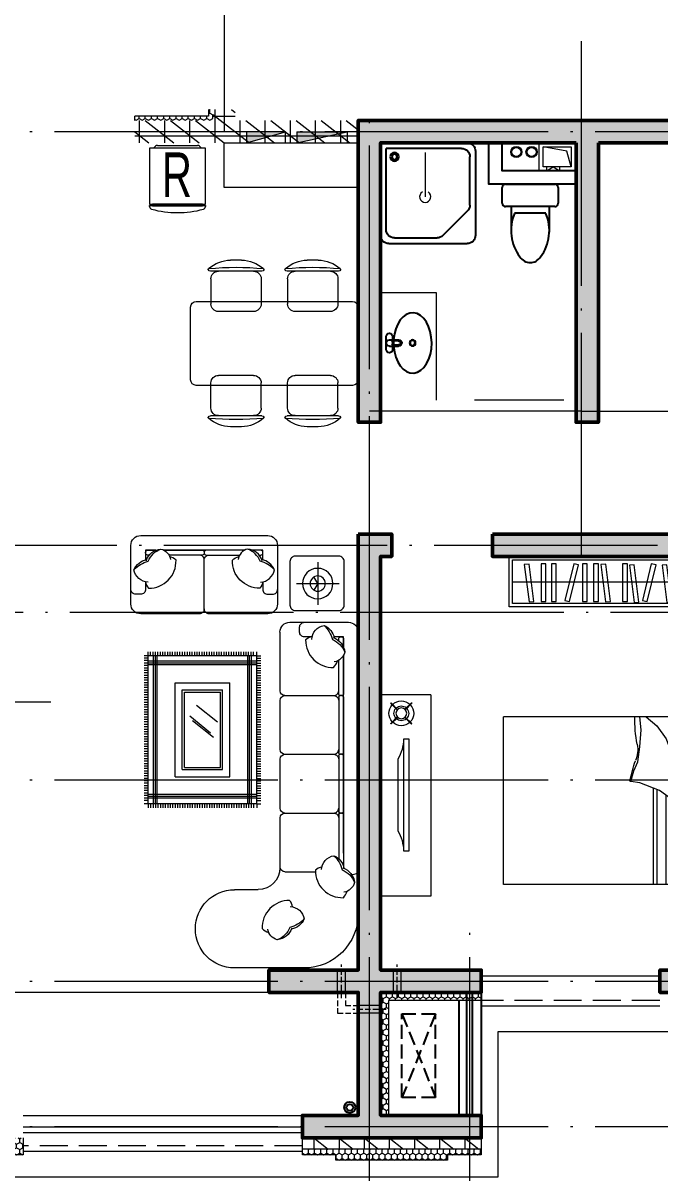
# Model space of a CAD drawing. Extents: x -32901 to 215436, y -92047 to 137701.
# Drawn here: x 187751 to 193451, y -85278 to -74923 of the extents above; entities that cross this region are included whole.
import ezdxf
from ezdxf.enums import TextEntityAlignment as Align

# ---------------------------------------------------------------- set-up
doc = ezdxf.new("R2010")
doc.units = 0
doc.header["$LTSCALE"] = 1000
doc.header["$MEASUREMENT"] = 0
doc.linetypes.add('DASH', pattern=[0.35, 0.25, -0.1])
doc.linetypes.add('DOTE', pattern=[2.42, 2, -0.2, 0.02, -0.2])
doc.layers.get('0').update_dxf_attribs({"linetype": 'CONTINUOUS'})
for name, color, linetype, lineweight in [('AXIS', 3, 'CONTINUOUS', 20), ('DOTE', 1, 'CONTINUOUS', 9), ('LVTRY', 6, 'CONTINUOUS', 20), ('PUB_DIM', 3, 'CONTINUOUS', 20), ('PUB_TEXT', 7, 'CONTINUOUS', 25), ('WINDOW', 4, 'CONTINUOUS', 20), ('保温', 71, 'CONTINUOUS', 15), ('剪力墙', 150, 'CONTINUOUS', 50), ('墙填充', 254, 'CONTINUOUS', 18), ('家具1', 8, 'CONTINUOUS', 15), ('栏杆', 40, 'CONTINUOUS', 18), ('洁具', 6, 'CONTINUOUS', 25), ('洞口层', 20, 'CONTINUOUS', 5), ('看线', 30, 'CONTINUOUS', 25), ('空心砖', 8, 'CONTINUOUS', 15), ('装饰墙', 11, 'CONTINUOUS', 15), ('装饰线', 201, 'CONTINUOUS', 18)]:
    doc.layers.add(name, color=color, linetype=linetype, lineweight=lineweight)
doc.styles.add('dim_font', font='SIMPLEX.shx', dxfattribs={"width": 0.6})
doc.styles.add('N3', font='new-roms.shx', dxfattribs={"width": 0.7, "bigfont": 'hztxt.shx'})
pattern_1 = [(90, (489932.66, -65931.273), (27.4963, 47.625), [31.75, -63.5]), (330, (489932.66, -65931.273), (27.4963099, -47.6249943), [31.75, -63.5]), (30, (489932.66, -65931.273), (54.9926099, 5.7e-06), [-63.5, 31.75])]
pattern_2 = [(90, (422082.054, -83822.007), (27.4963, 47.625), [31.75, -63.5]), (330, (422082.054, -83822.007), (27.49631, -47.6249943), [31.75, -63.5]), (30, (422082.054, -83822.007), (54.99261, 5.7e-06), [-63.5, 31.75])]
pattern_3 = [(45, (8803.1, 34278.047), (-35.355339, 35.355339), []), (50, (8803.1, 34278.05), (143.452037, -12.550427), [15, -165]), (355, (8803.1, 34278.05), (-27.75027, 150.43843), [12, -132]), (100.4514, (8815.05, 34277), (115.701876, 137.88791), [12.74804, -140.22842]), (46.1842, (8803.1, 34318.05), (213.44821, -33.1038), [22.5, -247.5]), (96.6356, (8820.89, 34315.29), (186.93254, 194.82357), [19.12206, -210.3426]), (351.1842, (8803.1, 34318.05), (186.93239, 194.82372), [18, -198]), (21, (8823.1, 34308.05), (119.38141, -80.52378), [15, -165]), (326, (8823.1, 34308.05), (48.66307, 145.03001), [12, -132]), (71.4514, (8833.05, 34301.34), (168.044526, 64.5061), [12.74804, -140.22842]), (37.5, (8803.1, 34278.047), (2.431971, 66.578771), [0, -130.4, 0, -134, 0, -132.5]), (7.5, (8803.1, 34278.05), (52.613907, 78.882342), [0, -76.4, 0, -127.4, 0, -50.5]), (327.5, (8758.5, 34278.047), (106.764487, -4.510974), [0, -50, 0, -156, 0, -207]), (317.5, (8738.5, 34278.05), (116.637234, 20.020996), [0, -65, 0, -103.6, 0, -147])]

# ---------------------------------------------------------------- blocks, each defined once
blk = doc.blocks.new('ktj1')
at = {"layer": '洁具', "linetype": 'DASH', "ltscale": 0.5}
blk.add_lwpolyline([(750, 0), (750, 300), (0, 300), (750, 0), (0, 0), (750, 300), (0, 300), (0, 0)], dxfattribs=at)
blk = doc.blocks.new('j1')
at = {"layer": '洁具'}
for p, q in [((-29, 29), (-111, 29)), ((-29, 29), (-111, 29)), ((-111, 18), (-51, 18)), ((-111, 18), (-51, 18)), ((-58, 58), (-58, 29)), ((-58, 58), (-58, 29)), ((-58, 18), (-58, -18)), ((-58, 18), (-58, -18)), ((0, -58), (0, 58)), ((0, -58), (0, 58)), ((-111, -18), (-51, -18)), ((-111, -18), (-51, -18)), ((-29, -29), (-111, -29)), ((-29, -29), (-111, -29)), ((-58, -29), (-58, -58)), ((-58, -29), (-58, -58))]:
    blk.add_line(p, q, dxfattribs=at)
for radius in [27, 27, 22.5, 22.5]:
    blk.add_circle((-237, 0), radius, dxfattribs=at)
for centre, radius, start, end in [((-111, 0), 28.8, 90, 270), ((-111, 0), 28.8, 90, 270), ((-111, 0), 18, 90, 270), ((-111, 0), 18, 90, 270), ((-29, 58), 28.8, 0, 180), ((-29, 58), 28.8, 0, 180), ((-29, 0), 28.8, 141.3178, 218.6822), ((-29, 0), 28.8, 141.3178, 218.6822), ((-29, 0), 28.8, 270, 90), ((-29, 0), 28.8, 270, 90), ((-29, -58), 28.8, 180, 0), ((-29, -58), 28.8, 180, 0)]:
    blk.add_arc(centre, radius, start, end, dxfattribs=at)
at = {"layer": '洁具', "extrusion": (0, 0, -1)}
for start_param, end_param in [(1.677666, 7.747112), (1.677666, 7.747112), (1.50408, 1.637512), (1.50408, 1.637512)]:
    blk.add_ellipse((-237, 0), major_axis=(0, 270), ratio=0.633333, start_param=start_param, end_param=end_param, dxfattribs=at)
blk = doc.blocks.new('j3')
at = {"layer": '洁具'}
for p, q in [((0, -220), (0, 220)), ((30, 250), (170, 250)), ((200, 220), (200, -220)), ((200, 170), (430, 170)), ((260, 140), (260, -140)), ((200, -170), (430, -170)), ((170, -250), (30, -250))]:
    blk.add_line(p, q, dxfattribs=at)
for centre, radius, start, end in [((30, 220), 30, 90, 180), ((170, 220), 30, 0, 90), ((413, -227), 398, 53.3619, 112.5495), ((590, 0), 110, 303.4509, 56.5491), ((413, 227), 398, 247.4505, 306.6381), ((30, -220), 30, 180, 270), ((170, -220), 30, 270, 0)]:
    blk.add_arc(centre, radius, start, end, dxfattribs=at)
at = {"style": 'dim_font', "width": 0.8, "flags": 9}
for tag in ['YSIZE', 'XSIZE']:
    blk.add_attdef(tag, (0, 0), '', height=0.5, rotation=270, dxfattribs=at)
blk = doc.blocks.new('jjg1')
at = {"layer": 'LVTRY'}
for points in [[(-250, 320), (0, 320), (0, 0), (-250, 0)], [(-215, 285), (-35, 285), (-35, 35), (-215, 35)]]:
    blk.add_lwpolyline(points, close=True, dxfattribs=at)
blk.add_lwpolyline([(-215, 255), (-250, 255), (-215, 195), (-250, 135), (-215, 135)], dxfattribs=at)
at = {"layer": 'PUB_DIM'}
blk.add_lwpolyline([(-215, 35), (-75, 73), (-35, 285)], dxfattribs=at)
blk = doc.blocks.new('_LV10')
blk.add_line((0, -37), (0, -432))
blk.add_arc((0, -432), 50, 121.0332, 58.9668)
blk = doc.blocks.new('yg4')
at = {"layer": '洁具'}
for p, q in [((-775, 0), (0, 0)), ((0, 0), (0, -825)), ((-850, -75), (-850, -825)), ((-725, -50), (-50, -50)), ((-50, -775), (-50, -50)), ((-800, -556), (-800, -125)), ((-778, -609), (-559, -828)), ((-75, -900), (-775, -900)), ((-125, -850), (-506, -850))]:
    blk.add_line(p, q, dxfattribs=at)
for radius in [38.8, 23.8]:
    blk.add_circle((-125, -125), radius, dxfattribs=at)
for centre, start, end in [((-775, -75), 90, 180), ((-725, -125), 90, 180), ((-725, -556), 180, 225), ((-775, -825), 180, 270), ((-506, -775), 225, 270), ((-125, -775), 270, 0), ((-75, -825), 270, 0)]:
    blk.add_arc(centre, 75, start, end, dxfattribs=at)
at = {"layer": 'LVTRY', "xscale": -1}
blk.add_blockref('_LV10', (-400, -50), dxfattribs=at)
blk = doc.blocks.new('czh3')
at = {"layer": '家具1'}
for p, q in [((357, 746), (456, 746)), ((1044, 746), (1143, 746)), ((177, 646), (637, 646)), ((863, 646), (1323, 646)), ((182, 578), (182, 353)), ((632, 578), (632, 353)), ((868, 578), (868, 353)), ((1318, 578), (1318, 353)), ((0, 325), (0, -325)), ((1450, 375), (50, 375)), ((1500, -325), (1500, 325)), ((249, 286), (564, 286)), ((936, 286), (1251, 286)), ((249, -286), (564, -286)), ((936, -286), (1251, -286)), ((50, -375), (1450, -375)), ((182, -578), (182, -353)), ((632, -578), (632, -353)), ((868, -578), (868, -353)), ((1318, -578), (1318, -353)), ((177, -646), (637, -646)), ((863, -646), (1323, -646)), ((357, -746), (456, -746)), ((1044, -746), (1143, -746))]:
    blk.add_line(p, q, dxfattribs=at)
for centre, radius, start, end in [((367, 430), 316, 91.7651, 130.7265), ((446, 430), 316, 49.2735, 88.2349), ((1054, 430), 316, 91.7651, 130.7265), ((1133, 430), 316, 49.2735, 88.2349), ((167, 662), 10, 130.7265, 202.67), ((177, 666), 20, 202.67, 270), ((407, -2032), 2713, 84.8023, 95.1977), ((249, 578), 67.5, 90, 180), ((564, 578), 67.5, 0, 90), ((637, 666), 20, 270, 337.33), ((646, 662), 10, 337.33, 49.2735), ((854, 662), 10, 130.7265, 202.67), ((863, 666), 20, 202.67, 270), ((1093, -2032), 2713, 84.8023, 95.1977), ((936, 578), 67.5, 90, 180), ((1251, 578), 67.5, 0, 90), ((1323, 666), 20, 270, 337.33), ((1333, 662), 10, 337.33, 49.2735), ((50, 325), 50, 90, 180), ((249, 353), 67.5, 180, 270), ((564, 353), 67.5, 270, 0), ((936, 353), 67.5, 180, 270), ((1251, 353), 67.5, 270, 0), ((1450, 325), 50, 0, 90), ((249, -353), 67.5, 90, 180), ((564, -353), 67.5, 0, 90), ((936, -353), 67.5, 90, 180), ((1251, -353), 67.5, 0, 90), ((50, -325), 50, 180, 270), ((1450, -325), 50, 270, 0), ((249, -578), 67.5, 180, 270), ((564, -578), 67.5, 270, 0), ((936, -578), 67.5, 180, 270), ((1251, -578), 67.5, 270, 0), ((167, -662), 10, 157.33, 229.2735), ((177, -666), 20, 90, 157.33), ((407, 2032), 2713, 264.8023, 275.1977), ((367, -430), 316, 229.2735, 268.2349), ((446, -430), 316, 271.7651, 310.7265), ((637, -666), 20, 22.67, 90), ((646, -662), 10, 310.7265, 22.67), ((854, -662), 10, 157.33, 229.2735), ((863, -666), 20, 90, 157.33), ((1093, 2032), 2713, 264.8023, 275.1977), ((1054, -430), 316, 229.2735, 268.2349), ((1133, -430), 316, 271.7651, 310.7265), ((1323, -666), 20, 22.67, 90), ((1333, -662), 10, 310.7265, 22.67)]:
    blk.add_arc(centre, radius, start, end, dxfattribs=at)
blk = doc.blocks.new('chuang1')
at = {"layer": '家具1'}
for p, q in [((-1500, 0), (0, 0)), ((-1500, -474), (-1500, 0)), ((-1500, 0), (-1500, -2100)), ((0, 0), (0, -823)), ((0, 0), (0, -2100)), ((-1730, -456), (-1730, -64)), ((-1500, -35), (0, -35)), ((230, -456), (230, -64)), ((-1534, -260), (-1926, -260)), ((34, -260), (426, -260)), ((-1500, -500), (0, -500)), ((-806, -500, -270), (-660, -703, -270)), ((-417, -563, -270), (-649, -500, -270)), ((-724, -614, -270), (-1500, -614, -270)), ((-198, -642, -270), (-417, -563, -270)), ((-701, -645, -270), (-1500, -645, -270)), ((-660, -703, -270), (-593, -879, -270)), ((-83, -727, -270), (-198, -642, -270)), ((-650, -728, -270), (-1500, -728, -270)), ((-638, -759, -270), (-1500, -759, -270)), ((0, -823, -270), (-83, -727, -270)), ((-593, -879, -270), (-581, -958, -270)), ((-484, -934, -270), (-405, -897, -270)), ((-405, -897, -270), (-271, -879, -270)), ((-271, -879, -270), (-119, -867, -270)), ((-119, -867, -270), (0, -879, -270)), ((-581, -958, -270), (-484, -934, -270)), ((-1500, -2100), (0, -2100))]:
    blk.add_line(p, q, dxfattribs=at)
for points in [[(-1500, -35), (-1500, -485), (-1950, -485), (-1950, -35)], [(0, -35), (0, -485), (450, -485), (450, -35)]]:
    blk.add_lwpolyline(points, close=True, dxfattribs=at)
at = {"layer": '家具1', "elevation": -270}
for points in [[(-1434, -71, 0.177), (-1429, -259, -0.516596)], [(-800, -261, 0.14099), (-794, -61, 0.235245)], [(-701, -261, -0.14099), (-707, -61, -0.235245)], [(-87, -54, -0.074897), (-91, -250, 0.472817)], [(-800, -261, -0.104503), (-788, -387, -0.141432), (-1431, -395, -0.168206), (-1417, -225, 4.425392)]]:
    blk.add_lwpolyline(points, format="xyb", dxfattribs=at)
at = {"layer": '家具1'}
for points in [[(-1730, -260), (-1695, -199)], [(230, -260), (195, -199)], [(-1730, -260), (-1695, -321)], [(230, -260), (195, -321)]]:
    blk.add_lwpolyline(points, dxfattribs=at)
for centre, radius in [((-1730, -260), 140), ((-1730, -260), 70), ((230, -260), 140), ((230, -260), 70)]:
    blk.add_circle(centre, radius, dxfattribs=at)
for centre, radius, start, end in [((-1300, -930, -270), 869, 83.569, 98.88), ((-1068, -673, -270), 621, 78.4063, 102.5791), ((-862, -367, -270), 314, 77.5554, 116.5378), ((-628, -590, -270), 535, 76.04, 98.4751), ((-443, -579, -270), 527, 76.3427, 101.1841), ((-1741, 28496, -270), 28598, 272.8502, 273.3148), ((-469, -328, -270), 387, 348.2417, 24.8684), ((-347, -361, -270), 368, 164.1707, 185.9871), ((-588, 115, -270), 529, 256.3762, 280.1383), ((-367, -48, -270), 382, 243.8761, 286.1746), ((-194, -19, -270), 402, 258.9631, 284.8961), ((-789, 176, -270), 1163, 280.6617, 289.8806), ((-295, -1142, -270), 244, 78.6608, 113.7384), ((-24, 208, -270), 1132, 258.6608, 271.239), ((-574, -960, -270), 7.24, 160.2464, 271.1377)]:
    blk.add_arc(centre, radius, start, end, dxfattribs=at)
blk = doc.blocks.new('tv2')
at = {"layer": '家具1'}
for p, q in [((-450, 0), (0, 0)), ((-450, 0), (-450, -1800)), ((0, 0), (0, -1800)), ((-222, -134), (-281, -75)), ((-218, -130), (-277, -71)), ((-95, -72), (-153, -131)), ((-90, -76), (-149, -135)), ((-221, -199), (-280, -257)), ((-217, -203), (-276, -262)), ((-96, -261), (-154, -202)), ((-91, -256), (-150, -198)), ((-450, -1800), (0, -1800))]:
    blk.add_line(p, q, dxfattribs=at)
blk.add_lwpolyline([(-205, -397), (-205, -1397), (-255, -1397), (-255, -397)], close=True, dxfattribs=at)
blk.add_lwpolyline([(-155, -576), (-155, -1217)], dxfattribs=at)
blk.add_circle((-186, -166), 48.2, dxfattribs=at)
for centre, radius, start, end in [((-186, -166), 111, 136.5508, 224.1481), ((-186, -166), 131, 133.6913, 136.3087), ((-186, -166), 111, 45.8519, 133.4492), ((-186, -166), 66.4, 46.4188, 132.4168), ((-186, -166), 111, 316.5508, 42.75), ((-186, -166), 131, 43.1013, 45.7189), ((-186, -166), 66.4, 137.5832, 223.5812), ((-186, -166), 66.4, 317.5832, 41.2512), ((-186, -166), 131, 224.2811, 226.8987), ((-186, -166), 111, 227.25, 313.4492), ((-186, -166), 66.4, 228.7488, 312.4168), ((-186, -166), 131, 313.6913, 316.3087), ((139, -397), 344, 179.8716, 211.2929), ((139, -1396), 344, 148.7071, 180.1284)]:
    blk.add_arc(centre, radius, start, end, dxfattribs=at)
blk = doc.blocks.new('yg2')
at = {"layer": '家具1'}
for p, q in [((-1989, -402), (-1989, -66)), ((-1989, -66), (-1946, -66)), ((-1946, -66), (-1946, -402)), ((-1911, -75), (-1869, -66)), ((-1830, -402), (-1911, -75)), ((-1869, -66), (-1789, -393)), ((-1551, -402), (-1551, -66)), ((-1551, -66), (-1508, -66)), ((-1508, -66), (-1508, -402)), ((-1455, -407), (-1413, -73)), ((-1413, -73), (-1370, -78)), ((-1370, -78), (-1413, -412)), ((-1316, -75), (-1274, -66)), ((-1236, -402), (-1316, -75)), ((-1274, -66), (-1194, -393)), ((-1163, -407), (-1121, -73)), ((-1121, -73), (-1078, -78)), ((-1078, -78), (-1121, -412)), ((-1060, -402), (-1060, -66)), ((-1060, -66), (-1017, -66)), ((-1017, -66), (-1017, -402)), ((-800, -402), (-800, -66)), ((-800, -66), (-757, -66)), ((-757, -66), (-757, -402)), ((-700, -402), (-700, -66)), ((-700, -66), (-657, -66)), ((-657, -66), (-657, -402)), ((-622, -75), (-580, -66)), ((-541, -402), (-622, -75)), ((-580, -66), (-500, -393)), ((-422, -402), (-422, -66)), ((-422, -66), (-380, -66)), ((-380, -66), (-380, -402)), ((-330, -402), (-330, -66)), ((-330, -66), (-287, -66)), ((-287, -66), (-287, -402)), ((-30, -225), (-2020, -225)), ((-1946, -402), (-1989, -402)), ((-1789, -393), (-1830, -402)), ((-1508, -402), (-1551, -402)), ((-1413, -412), (-1455, -407)), ((-1194, -393), (-1236, -402)), ((-1121, -412), (-1163, -407)), ((-1017, -402), (-1060, -402)), ((-757, -402), (-800, -402)), ((-657, -402), (-700, -402)), ((-500, -393), (-541, -402)), ((-380, -402), (-422, -402)), ((-287, -402), (-330, -402))]:
    blk.add_line(p, q, dxfattribs=at)
for points in [[(-2050, 0), (-2050, -450), (0, -450), (0, 0)], [(-2020, -30), (-2020, -420), (-30, -420), (-30, -30)], [(-1678, -401), (-1636, -67), (-1593, -72), (-1636, -406)], [(-908, -401), (-866, -67), (-823, -72), (-865, -406)], [(-221, -401), (-179, -67), (-137, -72), (-179, -406)]]:
    blk.add_lwpolyline(points, close=True, dxfattribs=at)
blk = doc.blocks.new('sf1')
at = {"layer": '家具1'}
for p, q in [((-165, 5157), (-1036, 5157)), ((516, 951), (516, 4476)), ((-737, 4177), (-1036, 4177)), ((-464, 3904), (-464, 3278)), ((271, 2506), (271, 3790)), ((332, 1771), (332, 3889)), ((332, 3721), (332, 1243)), ((307, 3217), (295, 3217)), ((307, 3217), (295, 3217)), ((-2117, 3100), (-2167, 3100)), ((-2117, 3059), (-2167, 3059)), ((-2117, 3100), (-2117, 3150)), ((-2117, 3100), (-2117, 1249)), ((-757, 3100), (-2117, 3100)), ((-2087, 3100), (-2087, 3150)), ((-2056, 3100), (-2056, 3150)), ((-2049, 3100), (-2049, 1249)), ((-2027, 3100), (-2027, 1249)), ((-2026, 3100), (-2026, 3150)), ((-2004, 3100), (-2004, 1249)), ((-1995, 3100), (-1995, 3150)), ((-1964, 3100), (-1964, 3150)), ((-1933, 3100), (-1933, 3150)), ((-1903, 3100), (-1903, 3150)), ((-1872, 3100), (-1872, 3150)), ((-1841, 3100), (-1841, 3150)), ((-1811, 3100), (-1811, 3150)), ((-1780, 3100), (-1780, 3150)), ((-1749, 3100), (-1749, 3150)), ((-1719, 3100), (-1719, 3150)), ((-1688, 3100), (-1688, 3150)), ((-1657, 3100), (-1657, 3150)), ((-1626, 3100), (-1626, 3150)), ((-1596, 3100), (-1596, 3150)), ((-1565, 3100), (-1565, 3150)), ((-1534, 3100), (-1534, 3150)), ((-1504, 3100), (-1504, 3150)), ((-1473, 3100), (-1473, 3150)), ((-1442, 3100), (-1442, 3150)), ((-1412, 3100), (-1412, 3150)), ((-1381, 3100), (-1381, 3150)), ((-1350, 3100), (-1350, 3150)), ((-1319, 3100), (-1319, 3150)), ((-1289, 3100), (-1289, 3150)), ((-1258, 3100), (-1258, 3150)), ((-1227, 3100), (-1227, 3150)), ((-1227, 3100), (-1227, 3150)), ((-1197, 3100), (-1197, 3150)), ((-1166, 3100), (-1166, 3150)), ((-1135, 3100), (-1135, 3150)), ((-1105, 3100), (-1105, 3150)), ((-1074, 3100), (-1074, 3150)), ((-1043, 3100), (-1043, 3150)), ((-1012, 3100), (-1012, 3150)), ((-982, 3100), (-982, 3150)), ((-951, 3100), (-951, 3150)), ((-920, 3100), (-920, 3150)), ((-890, 3100), (-890, 3150)), ((-869, 3100), (-869, 1249)), ((-859, 3100), (-859, 3150)), ((-847, 3100), (-847, 1249)), ((-828, 3100), (-828, 3150)), ((-824, 3100), (-824, 1249)), ((-798, 3100), (-798, 3150)), ((-757, 3100), (-757, 3150)), ((-757, 3100), (-707, 3100)), ((-757, 3100), (-757, 1249)), ((-757, 3059), (-707, 3059)), ((-464, 3156), (-464, 2543)), ((-2117, 3029), (-2167, 3029)), ((-2117, 2998), (-2167, 2998)), ((-2117, 2967), (-2167, 2967)), ((-2117, 2936), (-2167, 2936)), ((-2117, 2906), (-2167, 2906)), ((-757, 3032), (-2117, 3032)), ((-757, 3010), (-2117, 3010)), ((-757, 2987), (-2117, 2987)), ((-757, 3029), (-707, 3029)), ((-757, 2998), (-707, 2998)), ((-757, 2967), (-707, 2967)), ((-757, 2936), (-707, 2936)), ((-757, 2906), (-707, 2906)), ((-2117, 2875), (-2167, 2875)), ((-2117, 2844), (-2167, 2844)), ((-2117, 2814), (-2167, 2814)), ((-2117, 2783), (-2167, 2783)), ((-1779, 2762), (-1779, 1586)), ((-1779, 2762), (-1094, 2762)), ((-1094, 2762), (-1094, 1586)), ((-757, 2875), (-707, 2875)), ((-757, 2844), (-707, 2844)), ((-757, 2814), (-707, 2814)), ((-757, 2783), (-707, 2783)), ((-2117, 2752), (-2167, 2752)), ((-2117, 2722), (-2167, 2722)), ((-2117, 2691), (-2167, 2691)), ((-2117, 2660), (-2167, 2660)), ((-2117, 2629), (-2167, 2629)), ((-1689, 2672), (-1689, 1676)), ((-1689, 2672), (-1184, 2672)), ((-1662, 2645), (-1662, 1703)), ((-1662, 2645), (-1211, 2645)), ((-1211, 2645), (-1211, 1703)), ((-1184, 2672), (-1184, 1676)), ((-757, 2752), (-707, 2752)), ((-757, 2722), (-707, 2722)), ((-757, 2691), (-707, 2691)), ((-757, 2660), (-707, 2660)), ((-757, 2629), (-707, 2629)), ((-2117, 2599), (-2167, 2599)), ((-2117, 2568), (-2167, 2568)), ((-2117, 2537), (-2167, 2537)), ((-2117, 2507), (-2167, 2507)), ((-2117, 2476), (-2167, 2476)), ((-757, 2599), (-707, 2599)), ((-757, 2568), (-707, 2568)), ((-757, 2537), (-707, 2537)), ((-757, 2507), (-707, 2507)), ((-757, 2476), (-707, 2476)), ((307, 2482), (295, 2482)), ((307, 2482), (295, 2482)), ((-2117, 2445), (-2167, 2445)), ((-2117, 2415), (-2167, 2415)), ((-2117, 2384), (-2167, 2384)), ((-2117, 2353), (-2167, 2353)), ((-2117, 2322), (-2167, 2322)), ((-757, 2445), (-707, 2445)), ((-757, 2415), (-707, 2415)), ((-757, 2384), (-707, 2384)), ((-757, 2353), (-707, 2353)), ((-757, 2322), (-707, 2322)), ((-464, 2421), (-464, 1808)), ((271, 1771), (271, 2457)), ((-2117, 2292), (-2167, 2292)), ((-2117, 2261), (-2167, 2261)), ((-2117, 2230), (-2167, 2230)), ((-2117, 2200), (-2167, 2200)), ((-1662, 2268), (-1663, 2268)), ((-1662, 2189), (-1663, 2189)), ((-1334, 2216), (-1597, 2005)), ((-1298, 2273), (-1562, 2062)), ((-757, 2292), (-707, 2292)), ((-757, 2261), (-707, 2261)), ((-757, 2230), (-707, 2230)), ((-757, 2200), (-707, 2200)), ((-2117, 2169), (-2167, 2169)), ((-2117, 2138), (-2167, 2138)), ((-2117, 2108), (-2167, 2108)), ((-2117, 2077), (-2167, 2077)), ((-2117, 2046), (-2167, 2046)), ((-1662, 2109), (-1663, 2109)), ((-1662, 2030), (-1663, 2030)), ((-1248, 2080), (-1512, 1869)), ((-757, 2169), (-707, 2169)), ((-757, 2138), (-707, 2138)), ((-757, 2108), (-707, 2108)), ((-757, 2077), (-707, 2077)), ((-757, 2046), (-707, 2046)), ((-2117, 2015), (-2167, 2015)), ((-2117, 1985), (-2167, 1985)), ((-2117, 1954), (-2167, 1954)), ((-2117, 1923), (-2167, 1923)), ((-2117, 1893), (-2167, 1893)), ((-1662, 1950), (-1663, 1950)), ((-757, 2015), (-707, 2015)), ((-757, 1985), (-707, 1985)), ((-757, 1954), (-707, 1954)), ((-757, 1923), (-707, 1923)), ((-757, 1893), (-707, 1893)), ((-2117, 1862), (-2167, 1862)), ((-2117, 1831), (-2167, 1831)), ((-2117, 1801), (-2167, 1801)), ((-2117, 1770), (-2167, 1770)), ((-1662, 1870), (-1663, 1870)), ((-1662, 1791), (-1663, 1791)), ((-757, 1862), (-707, 1862)), ((-757, 1831), (-707, 1831)), ((-757, 1801), (-707, 1801)), ((-757, 1770), (-707, 1770)), ((307, 1747), (295, 1747)), ((307, 1747), (295, 1747)), ((-2117, 1739), (-2167, 1739)), ((-2117, 1708), (-2167, 1708)), ((-2117, 1678), (-2167, 1678)), ((-2117, 1647), (-2167, 1647)), ((-2117, 1616), (-2167, 1616)), ((-1689, 1676), (-1184, 1676)), ((-1662, 1703), (-1211, 1703)), ((-757, 1739), (-707, 1739)), ((-757, 1708), (-707, 1708)), ((-757, 1678), (-707, 1678)), ((-757, 1647), (-707, 1647)), ((-757, 1616), (-707, 1616)), ((-464, 1686), (-464, 951)), ((271, 1722), (271, 1304)), ((332, 1243), (332, 1722)), ((-2117, 1586), (-2167, 1586)), ((-2117, 1555), (-2167, 1555)), ((-2117, 1524), (-2167, 1524)), ((-2117, 1494), (-2167, 1494)), ((-2117, 1463), (-2167, 1463)), ((-1779, 1586), (-1094, 1586)), ((-757, 1586), (-707, 1586)), ((-757, 1555), (-707, 1555)), ((-757, 1524), (-707, 1524)), ((-757, 1494), (-707, 1494)), ((-757, 1463), (-707, 1463)), ((-2117, 1432), (-2167, 1432)), ((-2117, 1401), (-2167, 1401)), ((-2117, 1371), (-2167, 1371)), ((-2117, 1340), (-2167, 1340)), ((-2117, 1309), (-2167, 1309)), ((-757, 1361), (-2117, 1361)), ((-757, 1339), (-2117, 1339)), ((-757, 1316), (-2117, 1316)), ((-757, 1432), (-707, 1432)), ((-757, 1401), (-707, 1401)), ((-757, 1371), (-707, 1371)), ((-757, 1340), (-707, 1340)), ((-757, 1309), (-707, 1309)), ((-2117, 1279), (-2167, 1279)), ((-2117, 1249), (-2167, 1249)), ((-2117, 1249), (-2117, 1199)), ((-757, 1249), (-2117, 1249)), ((-2087, 1249), (-2087, 1199)), ((-2056, 1249), (-2056, 1199)), ((-2026, 1249), (-2026, 1199)), ((-1995, 1249), (-1995, 1199)), ((-1964, 1249), (-1964, 1199)), ((-1933, 1249), (-1933, 1199)), ((-1903, 1249), (-1903, 1199)), ((-1872, 1249), (-1872, 1199)), ((-1841, 1249), (-1841, 1199)), ((-1811, 1249), (-1811, 1199)), ((-1780, 1249), (-1780, 1199)), ((-1749, 1249), (-1749, 1199)), ((-1719, 1249), (-1719, 1199)), ((-1688, 1249), (-1688, 1199)), ((-1657, 1249), (-1657, 1199)), ((-1626, 1249), (-1626, 1199)), ((-1596, 1249), (-1596, 1199)), ((-1565, 1249), (-1565, 1199)), ((-1534, 1249), (-1534, 1199)), ((-1504, 1249), (-1504, 1199)), ((-1473, 1249), (-1473, 1199)), ((-1442, 1249), (-1442, 1199)), ((-1412, 1249), (-1412, 1199)), ((-1381, 1249), (-1381, 1199)), ((-1350, 1249), (-1350, 1199)), ((-1319, 1249), (-1319, 1199)), ((-1289, 1249), (-1289, 1199)), ((-1258, 1249), (-1258, 1199)), ((-1227, 1249), (-1227, 1199)), ((-1227, 1249), (-1227, 1199)), ((-1197, 1249), (-1197, 1199)), ((-1166, 1249), (-1166, 1199)), ((-1135, 1249), (-1135, 1199)), ((-1105, 1249), (-1105, 1199)), ((-1074, 1249), (-1074, 1199)), ((-1043, 1249), (-1043, 1199)), ((-1012, 1249), (-1012, 1199)), ((-982, 1249), (-982, 1199)), ((-951, 1249), (-951, 1199)), ((-920, 1249), (-920, 1199)), ((-890, 1249), (-890, 1199)), ((-859, 1249), (-859, 1199)), ((-828, 1249), (-828, 1199)), ((-798, 1249), (-798, 1199)), ((-757, 1279), (-707, 1279)), ((-757, 1249), (-757, 1199)), ((-757, 1249), (-707, 1249)), ((-342, 828), (393, 828)), ((8, 77), (8, 611)), ((-259, 344), (275, 344))]:
    blk.add_line(p, q, dxfattribs=at)
for points in [[(-317, 4657, 0.306663), (-499, 4803, 0.30633), (-619, 4670, -0.872847)], [(-162, 4543, 0.14773), (-341, 4649, 0.213343), (-499, 4803, 0.178662)], [(-307, 4393, -0.165541), (-345, 4312, -0.425989), (-689, 4663, -0.121523), (-607, 4711, 7.115464)], [(-338, 4389, 0.356772), (-162, 4543, 0.249542), (-321, 4670, -9.61688)], [(59, 3895, -0.165541), (-22, 3933, -0.425989), (329, 4277, -0.121523), (377, 4196, 7.115464)], [(323, 3905, 0.306663), (469, 4088, 0.30633), (336, 4207, -0.872847)], [(210, 3751, 0.14773), (315, 3930, 0.213343), (469, 4088, 0.178662)], [(55, 3926, 0.356772), (210, 3751, 0.249542), (337, 3910, -9.61688)], [(209, 3217, 0.414214), (271, 3278)], [(209, 3217, -0.414214), (271, 3156)], [(209, 2482, 0.414214), (271, 2543)], [(209, 2482, -0.414214), (271, 2421)], [(209, 1747, 0.414214), (271, 1808)], [(209, 1747, -0.414214), (271, 1686)], [(-63, 1012, -0.165541), (-144, 1050, -0.425989), (207, 1394, -0.121523), (255, 1312, 7.115464)], [(201, 1021, 0.306663), (347, 1204, 0.30633), (214, 1323, -0.872847)], [(87, 867, 0.14773), (193, 1046, 0.213343), (347, 1204, 0.178662)], [(-67, 1043, 0.356772), (87, 867, 0.249542), (215, 1026, -9.61688)], [(332, 1141), (332, 1012), (211, 1012, 0.414214)], [(271, 1059), (271, 1036, 0.414214), (295, 1012), (307, 1012, 0.414214), (332, 1036)], [(332, 1036), (332, 1141, 0.414214)], [(-63, 1012), (-158, 1012, 0.414214), (-219, 951), (-219, 889, 0.414214), (-158, 828)], [(-2150, 321), (-2150, 416, 0.414214), (-2211, 477), (-2272, 477, 0.414214), (-2334, 416)], [(-680, 321), (-680, 416, -0.414214), (-619, 477), (-557, 477, -0.414214), (-496, 416)], [(-2119, 325, 0.356772), (-2295, 170, 0.249542), (-2136, 43, -9.61688)], [(-2150, 321, -0.165541), (-2112, 402, -0.425989), (-1768, 51, -0.121523), (-1850, 3, 7.115464)], [(-680, 321, 0.165541), (-718, 402, 0.425989), (-1062, 51, 0.121523), (-980, 3, -7.115464)], [(-711, 325, -0.356772), (-535, 170, -0.249542), (-694, 43, 9.61688)], [(-2295, 170, 0.14773), (-2116, 65, 0.213343), (-1958, -89, 0.178662)], [(-535, 170, -0.14773), (-714, 65, -0.213343), (-872, -89, -0.178662)], [(-2021, -74), (-2150, -74), (-2150, 46, 0.414214)], [(-2140, 57, 0.306663), (-1958, -89, 0.30633), (-1838, 44, -0.872847)], [(-1415, 48, -0.414214), (-1476, -13)], [(-1415, 48, 0.414214), (-1354, -13)], [(-689, 57, -0.306663), (-872, -89, -0.30633), (-991, 44, 0.872847)], [(-2103, -13), (-2125, -13, 0.414214), (-2150, -37), (-2150, -50, 0.414214), (-2125, -74)], [(-2125, -74), (-2021, -74, 0.414214)], [(-1919, -74), (-1439, -74, 0.414214), (-1415, -50), (-1415, -37, 0.414214), (-1439, -13), (-1857, -13, 0.414214)], [(-911, -74), (-1390, -74, -0.414214), (-1415, -50), (-1415, -37, -0.414214), (-1390, -13), (-972, -13, -0.414214)], [(-704, -74), (-809, -74, -0.414214)], [(-727, -13), (-704, -13, -0.414214), (-680, -37), (-680, -50, -0.414214), (-704, -74)]]:
    blk.add_lwpolyline(points, format="xyb", dxfattribs=at)
for points in [[(-403, 3952), (-22, 3952)], [(-403, 3217), (209, 3217)], [(-403, 2482), (209, 2482)], [(-403, 1747), (209, 1747)], [(-1415, 661), (-1415, 48)], [(8, 344), (-39, 426)], [(8, 344), (-39, 261)], [(-680, 46), (-680, -74), (-809, -74)], [(-911, -74), (-1919, -74)]]:
    blk.add_lwpolyline(points, dxfattribs=at)
for points in [[(-496, 600, 0.414214), (-619, 722), (-1354, 722, 0.414214), (-1415, 661, 0.414214), (-1476, 722), (-2211, 722, 0.414214), (-2334, 600), (-2334, -135, 0.414214), (-2211, -258), (-619, -258, 0.414214), (-496, -135)], [(272, 0), (-272, 0, -0.414214), (-340, 68), (-340, 613, -0.414214), (-272, 681), (272, 681, -0.414214), (340, 613), (340, 68, -0.414214)]]:
    blk.add_lwpolyline(points, format="xyb", close=True, dxfattribs=at)
for radius in [191, 95.3]:
    blk.add_circle((8, 344), radius, dxfattribs=at)
for centre, radius, start, end in [((-1036, 4667), 490, 90, 270), ((-165, 4476), 681, 0, 90), ((-737, 3904), 272, 0, 90), ((-403, 3891), 61.3, 90, 180), ((-403, 3278), 61.3, 180, 270), ((-403, 3156), 61.3, 90, 180), ((295, 3242), 24.5, 180, 270), ((295, 3193), 24.5, 90, 180), ((307, 3242), 24.5, 270, 0), ((307, 3193), 24.5, 0, 90), ((-403, 2543), 61.3, 180, 270), ((-403, 2421), 61.3, 90, 180), ((295, 2506), 24.5, 180, 270), ((295, 2457), 24.5, 90, 180), ((307, 2506), 24.5, 270, 0), ((307, 2457), 24.5, 0, 90), ((-403, 1808), 61.3, 180, 270), ((-403, 1686), 61.3, 90, 180), ((295, 1771), 24.5, 180, 270), ((295, 1722), 24.5, 90, 180), ((307, 1771), 24.5, 270, 0), ((307, 1722), 24.5, 0, 90), ((-342, 951), 123, 180, 270), ((393, 951), 123, 270, 0)]:
    blk.add_arc(centre, radius, start, end, dxfattribs=at)
at = {"layer": '家具1', "extrusion": (0, 0, -1)}
blk.add_ellipse((424, 3952), major_axis=(91.9, 0), ratio=0.365725, start_param=-1.47226, end_param=0, dxfattribs=at)
blk = doc.blocks.new('bx1')
at = {"layer": '家具1', "color": 2}
for p, q in [((-1085, -2), (-1067, -2)), ((-1067, -2), (-1067, -1001))]:
    blk.add_line(p, q, dxfattribs=at)
at = {"layer": '家具1', "color": 8}
for p, q in [((-39, -71), (-2, -108)), ((12, -141), (12, -859)), ((-1067, -1001), (-1085, -1001)), ((-39, -929), (-2, -892))]:
    blk.add_line(p, q, dxfattribs=at)
at = {"layer": '家具1', "color": 2}
blk.add_lwpolyline([(-39, -1000), (-39, 0), (-1038, 0), (-1038, -1000)], close=True, dxfattribs=at)
at = {"layer": '家具1', "color": 8}
blk.add_lwpolyline([(-1072, -950), (-1038, -950), (-1038, -54), (-1072, -54)], close=True, dxfattribs=at)
at = {"layer": '家具1', "color": 2}
for centre, radius, start, end in [((583, -501), 1775, 164.8257, 195.1743), ((-1085, -49), 47.4, 90, 164.8257), ((-1085, -954), 47.4, 195.1743, 270)]:
    blk.add_arc(centre, radius, start, end, dxfattribs=at)
at = {"layer": '家具1', "color": 8}
for centre, start, end in [((-36, -141), 0, 45), ((-36, -859), 315, 0)]:
    blk.add_arc(centre, 47.4, start, end, dxfattribs=at)
blk = doc.blocks.new('1')
at = {"layer": '洞口层', "linetype": 'DASH', "ltscale": 0.2}
blk.add_line((380920, -27067), (381220, -27067), dxfattribs=at)
at = {"layer": '洞口层'}
for p, q in [((380970, -27032), (381170, -27032)), ((380970, -27032), (380970, -27102)), ((380970, -27102), (381170, -27102)), ((381170, -27032), (381170, -27102))]:
    blk.add_line(p, q, dxfattribs=at)
blk = doc.blocks.new('剪力墙1')
at = {"layer": '墙填充'}
h = blk.add_hatch(dxfattribs=at)
h.set_pattern_fill('钢筋混凝土', color=256, scale=20, style=0)
h.set_pattern_definition([(45, (-188159.54, 103053.335), (-35.355339, 35.355339), []), (50, (-188159.54, 103053.33), (143.452037, -12.550427), [15, -165]), (355, (-188159.54, 103053.33), (-27.750267, 150.438427), [12, -132]), (100.4514, (-188147.59, 103052.29), (115.701876, 137.88791), [12.74804, -140.228422]), (46.1842, (-188159.54, 103093.33), (213.44821, -33.1038), [22.5, -247.5]), (96.6356, (-188141.75, 103090.58), (186.93254, 194.82357), [19.12206, -210.3426]), (351.1842, (-188159.54, 103093.33), (186.93239, 194.82372), [18, -198]), (21, (-188139.54, 103083.33), (119.38141, -80.523778), [15, -165]), (326, (-188139.54, 103083.33), (48.663066, 145.03001), [12, -132]), (71.4514, (-188129.59, 103076.62), (168.044526, 64.5061), [12.74804, -140.228422]), (37.5, (-188159.54, 103053.335), (2.431971, 66.578771), [0, -130.4, 0, -134, 0, -132.5]), (7.5, (-188159.54, 103053.335), (52.613907, 78.882342), [0, -76.4, 0, -127.4, 0, -50.5]), (327.5, (-188204.14, 103053.335), (106.764487, -4.5109743), [0, -50, 0, -156, 0, -207]), (317.5, (-188224.14, 103053.33), (116.637234, 20.020996), [0, -65, 0, -103.6, 0, -147])])
h.paths.add_polyline_path([(294181, 65238), (293381, 65238), (293381, 65038), (294181, 65038), (294181, 63838), (293381, 63838), (293381, 63538), (294381, 63538), (294381, 65038), (294481, 65038), (294481, 65238), (294381, 65238), (294381, 69338), (297031, 69338), (297031, 66838), (297231, 66838), (297231, 69338), (298981, 69338), (298981, 67038), (298981, 66838), (299181, 66838), (299181, 69338), (299181, 69538), (294181, 69538)])
h = blk.add_hatch(dxfattribs=at)
h.set_pattern_fill('钢筋混凝土', color=256, scale=20, style=0)
h.set_pattern_definition(pattern_3)
h.paths.add_polyline_path([(295781, 65638), (297981, 65638), (297981, 65838), (295581, 65838), (295581, 65238), (295481, 65238), (295481, 65038), (295581, 65038), (295581, 61738), (296481, 61738), (296481, 61938), (295781, 61938)])
h = blk.add_hatch(dxfattribs=at)
h.set_pattern_fill('钢筋混凝土', color=256, scale=20, style=0)
h.set_pattern_definition(pattern_3)
h.paths.add_polyline_path([(298981, 61938), (298081, 61938), (298081, 61738), (298981, 61738), (298981, 60638), (298081, 60638), (298081, 60438), (299681, 60438), (299681, 60638), (299181, 60638), (299181, 61738), (299981, 61738), (299981, 61938), (299181, 61938), (299181, 65838), (298881, 65838), (298881, 65638), (298981, 65638)])
at = {"layer": '剪力墙'}
for points in [[(297031, 69338), (294381, 69338), (294381, 65238), (294481, 65238), (294481, 65038), (294381, 65038), (294381, 63538), (293381, 63538), (293381, 63838), (294181, 63838), (294181, 65038), (293381, 65038), (293381, 65238), (294181, 65238), (294181, 69538), (299181, 69538), (299181, 69338), (299181, 66838), (298981, 66838), (298981, 67038), (298981, 67038), (298981, 69338), (297231, 69338)], [(297231, 69338), (297231, 66838), (297031, 66838), (297031, 69338)]]:
    blk.add_lwpolyline(points, dxfattribs=at)
for points in [[(297981, 65838), (297981, 65638), (295781, 65638), (295781, 61938), (296481, 61938), (296481, 61738), (295581, 61738), (295581, 65038), (295481, 65038), (295481, 65238), (295581, 65238), (295581, 65838)], [(299181, 65838), (299181, 61938), (299981, 61938), (299981, 61738), (299181, 61738), (299181, 60638), (299681, 60638), (299681, 60438), (298081, 60438), (298081, 60638), (298981, 60638), (298981, 61738), (298081, 61738), (298081, 61938), (298981, 61938), (298981, 65638), (298881, 65638), (298881, 65838)]]:
    blk.add_lwpolyline(points, close=True, dxfattribs=at)
blk = doc.blocks.new('2')
at = {"layer": '洞口层', "ltscale": 500}
for p, q in [((390745, -31617), (390745, -31717)), ((390745, -31617), (391195, -31617)), ((390745, -31717), (391195, -31617)), ((391195, -31617), (391195, -31717)), ((390745, -31717), (391195, -31717))]:
    blk.add_line(p, q, dxfattribs=at)
blk = doc.blocks.new('3')
at = {"layer": '洞口层', "ltscale": 500}
for p, q in [((390620, -31617), (390270, -31617)), ((390270, -31617), (390270, -31717)), ((390270, -31717), (390620, -31617)), ((390620, -31717), (390620, -31617)), ((390270, -31717), (390620, -31717))]:
    blk.add_line(p, q, dxfattribs=at)

msp = doc.modelspace()

# ---------------------------------------------------------------- hatches: boundary and pattern name
at = {"layer": '保温', "ltscale": 500}
h = msp.add_hatch(dxfattribs=at)
h.set_pattern_fill('HONEY', color=256, scale=20, angle=90, style=0)
h.set_pattern_definition([(90, (418494.3, -100255.238), (27.4963, 47.625), [31.75, -63.5]), (330, (418494.3, -100255.238), (27.49631, -47.6249943), [31.75, -63.5]), (30, (418494.3, -100255.238), (54.99261, 5.7e-06), [-63.5, 31.75])])
h.paths.add_polyline_path([(188751, -75754), (189411, -75754), (189411, -75695), (189451, -75695), (189451, -75794), (188751, -75794)])
h = msp.add_hatch(dxfattribs=at)
h.set_pattern_fill('HONEY', color=256, scale=20, angle=90, style=0)
h.set_pattern_definition(pattern_2)
h.paths.add_polyline_path([(191101, -83594), (191136, -83594), (191186, -83594), (191283, -83664), (191021, -83664), (191021, -84370), (190951, -83939), (190951, -83594)])
h.paths.add_polyline_path([(190951, -83939), (191021, -84370), (191021, -84694), (190951, -84694)])
h = msp.add_hatch(dxfattribs=at)
h.set_pattern_fill('HONEY', color=256, scale=20, angle=90, style=0)
h.set_pattern_definition(pattern_2)
h.paths.add_polyline_path([(191771, -83594), (191851, -83594), (191851, -83664), (191771, -83664)])
h.paths.add_polyline_path([(191721, -83594), (191751, -83594), (191751, -83664), (191721, -83664)])
h.paths.add_polyline_path([(191751, -83594), (191771, -83594), (191771, -83664), (191751, -83664)])
h.paths.add_polyline_path([(191186, -83594), (191721, -83594), (191721, -83664), (191283, -83664)])
h = msp.add_hatch(dxfattribs=at)
h.set_pattern_fill('HONEY', color=256, scale=20, angle=90, style=0)
h.set_pattern_definition(pattern_1)
h.paths.add_polyline_path([(186751, -84794), (186851, -84794), (186851, -84994), (187051, -84994), (187051, -85094), (186901, -85094), (186901, -85044), (186751, -85044)])
h.paths.add_polyline_path([(187051, -84994), (187651, -84994), (187651, -84894), (187751, -84894), (187751, -85044), (187601, -85044), (187601, -85094), (187051, -85094)])
h = msp.add_hatch(dxfattribs=at)
h.set_pattern_fill('HONEY', color=256, scale=20, angle=90, style=0)
h.set_pattern_definition(pattern_1)
h.paths.add_polyline_path([(190251, -84994), (190851, -84994), (190851, -85094), (190551, -85094), (190551, -85044), (190251, -85044)])
h.paths.add_polyline_path([(190851, -84994), (191044, -84994), (191075, -85094), (190851, -85094)])
h.paths.add_polyline_path([(191044, -84994), (191123, -84994), (191139, -85094), (191075, -85094)])
h.paths.add_polyline_path([(191123, -84994), (191751, -84994), (191751, -85044), (191551, -85044), (191551, -85094), (191139, -85094)])
h.paths.add_polyline_path([(191751, -84994), (191851, -84994), (191851, -85044), (191751, -85044)])
at = {"layer": '空心砖', "ltscale": 500}
h = msp.add_hatch(dxfattribs=at)
h.set_pattern_fill('空心砖', color=256, scale=50, style=0)
h.set_pattern_definition([(180, (418494.3, -100255.24), (0, 175), []), (142.125, (418294.3, -100255.24), (84.80764, 109.03833), []), (90, (418294.3, -100255.24), (225, 1e-14), [])])
h.paths.add_polyline_path([(188751, -75794), (189451, -75794), (189451, -75695), (189551, -75695), (189551, -75894), (188751, -75894)])
h.paths.add_polyline_path([(188751, -75894), (189907, -75894), (189907, -75994), (188751, -75994)])
h.paths.add_polyline_path([(189551, -75695), (189651, -75695), (189651, -75794), (189907, -75794), (189907, -75894), (189551, -75894)])
h.paths.add_polyline_path([(190007, -75794), (190401, -75794), (190371, -75894), (190027, -75894)])
h.paths.add_polyline_path([(190027, -75894), (190371, -75894), (190341, -75994), (190046, -75994)])
h.paths.add_polyline_path([(189907, -75794), (190007, -75794), (190027, -75894), (189907, -75894)])
h.paths.add_polyline_path([(189907, -75894), (190027, -75894), (190046, -75994), (189907, -75994)])
h.paths.add_polyline_path([(190401, -75794), (190751, -75794), (190751, -75894), (190371, -75894)])
h.paths.add_polyline_path([(190371, -75894), (190751, -75894), (190751, -75994), (190341, -75994)])
h = msp.add_hatch(color=256, dxfattribs=at)
h.paths.add_polyline_path([(189907, -75894), (189751, -75894), (189751, -75994), (189907, -75950)])
h.paths.add_polyline_path([(190049, -75909), (190046, -75894), (189907, -75894), (189907, -75950)])
h.paths.add_polyline_path([(190101, -75894), (190046, -75894), (190049, -75909)])
h.paths.add_polyline_path([(190329, -75933), (190341, -75894), (190201, -75894), (190201, -75994), (190651, -75894), (190341, -75894), (190329, -75933, -1), (190327, -75940, -1)])
h = msp.add_hatch(dxfattribs=at)
h.set_pattern_fill('空心砖', color=256, scale=50, style=0)
h.set_pattern_definition([(180, (422082.05, 20277.73), (0, 175), []), (142.125, (421882.05, 20277.73), (84.80764, 109.03833), []), (90, (421882.05, 20277.73), (225, 1e-14), [])])
h.paths.add_polyline_path([(190251, -84894), (190851, -84894), (190851, -84994), (190251, -84994)])
h.paths.add_polyline_path([(190851, -84894), (191012, -84894), (191044, -84994), (190851, -84994)])
h.paths.add_polyline_path([(191012, -84894), (191107, -84894), (191123, -84994), (191044, -84994)])
h.paths.add_polyline_path([(191107, -84894), (191751, -84894), (191751, -84994), (191123, -84994)])
h.paths.add_polyline_path([(191751, -84894), (191851, -84894), (191851, -84994), (191751, -84994)])

# ---------------------------------------------------------------- linework, layer by layer
at = {"layer": 'AXIS'}
for p, q in [((192751, -75894), (192751, -75083)), ((192751, -78394), (193731, -78394)), ((187051, -80994), (187999, -80994))]:
    msp.add_line(p, q, dxfattribs=at)
at = {"layer": 'DOTE', "linetype": 'DOTE'}
for p, q in [((189551, -74194), (189551, -75894)), ((190851, -85278), (190851, -75794)), ((192751, -79694), (192751, -75794)), ((204551, -75894), (166287, -75894)), ((192751, -78394), (190851, -78394)), ((195851, -79594), (174851, -79594)), ((199851, -80194), (170651, -80194)), ((204551, -81694), (166287, -81694)), ((191751, -85278), (191751, -82994)), ((204551, -83494), (166337, -83494)), ((204551, -84794), (166337, -84794))]:
    msp.add_line(p, q, dxfattribs=at)
at = {"layer": 'LVTRY'}
for p, q in [((191451, -77334), (190951, -77334)), ((191451, -78294), (191451, -77334))]:
    msp.add_line(p, q, dxfattribs=at)
for centre, radius in [((192166, -76075), 50), ((192166, -76075), 40), ((192303, -76075), 50), ((192303, -76075), 40)]:
    msp.add_circle(centre, radius, dxfattribs=at)
at = {"layer": 'WINDOW'}
for p, q in [((192591, -78294), (191791, -78294)), ((189951, -83594), (187551, -83594)), ((187751, -84694), (190251, -84694))]:
    msp.add_line(p, q, dxfattribs=at)
for points in [[(193451, -83714), (191851, -83714), (191851, -83594)], [(190251, -85014), (187751, -85014)]]:
    msp.add_lwpolyline(points, dxfattribs=at)
at = {"layer": '保温'}
msp.add_line((188751, -75794), (188751, -75754), dxfattribs=at)
for points in [[(189411, -75694), (189411, -75754), (188751, -75754)], [(191851, -83664), (191021, -83664), (191021, -84694)], [(187751, -84894), (187751, -85044), (187601, -85044), (187601, -85094), (186901, -85094), (186901, -85044), (186751, -85044), (186751, -84294), (186881, -84294)], [(191851, -84994), (191851, -85044), (191551, -85044), (191551, -85094), (190551, -85094), (190551, -85044), (190251, -85044), (190251, -84894)]]:
    msp.add_lwpolyline(points, dxfattribs=at)
at = {"layer": '保温', "linetype": 'DASH'}
for points in [[(193451, -83664), (191851, -83664)], [(190251, -84964), (187751, -84964)]]:
    msp.add_lwpolyline(points, dxfattribs=at)
at = {"layer": '家具1'}
msp.add_lwpolyline([(190751, -75994), (190751, -76394), (189551, -76394), (189551, -75994)], close=True, dxfattribs=at)
at = {"layer": '栏杆'}
for p, q in [((187751, -84794), (190251, -84794)), ((187751, -84844), (190251, -84844))]:
    msp.add_line(p, q, dxfattribs=at)
msp.add_lwpolyline([(191851, -83444), (193451, -83444)], dxfattribs=at)
at = {"layer": '洁具', "ltscale": 500}
for radius in [50, 30]:
    msp.add_circle((190676, -84621), radius, dxfattribs=at)
at = {"layer": '洞口层', "linetype": 'DASH', "ltscale": 0.2}
for p, q in [((190566, -83594), (190566, -83779)), ((190636, -83594), (190636, -83709)), ((190636, -83709), (190751, -83709)), ((190566, -83779), (190751, -83779))]:
    msp.add_line(p, q, dxfattribs=at)
at = {"layer": '看线'}
for points in [[(192691, -76364), (191921, -76364), (191921, -75994)], [(192691, -76244), (192041, -76244), (192041, -75994)], [(191651, -83664), (191651, -84694)], [(191721, -83594), (191721, -84694)], [(191771, -83594), (191771, -84694)], [(191851, -83594), (191851, -84694)]]:
    msp.add_lwpolyline(points, dxfattribs=at)
at = {"layer": '装饰墙'}
msp.add_lwpolyline([(190251, -84994), (190251, -84894), (191851, -84894), (191851, -84994), (190251, -84994)], close=True, dxfattribs=at)
at = {"layer": '装饰线'}
msp.add_lwpolyline([(194421, -82694), (194701, -82694), (194701, -83944), (192001, -83944), (192001, -85244), (178501, -85244), (178501, -83944), (175801, -83944), (175801, -82694), (176081, -82694)], dxfattribs=at)

# ---------------------------------------------------------------- block references
at = {"layer": 'LVTRY', "xscale": -1}
for name, p in [('yg4', (190951, -75994)), ('czh3', (190751, -77788))]:
    msp.add_blockref(name, p, dxfattribs=at)
at = {"layer": 'LVTRY'}
for name, p, rotation in [('jjg1', (192691, -75994), 90), ('jjg1', (192691, -75994), 90), ('j3', (192291, -76364), 270)]:
    msp.add_blockref(name, p, dxfattribs=dict(at, rotation=rotation))
at = {"layer": 'LVTRY', "extrusion": (0, 0, -1), "zscale": -1, "rotation": 359.8292264483212}
msp.add_blockref('j1', (-191001, -77784), dxfattribs=at)
at = {"layer": '家具1'}
for name, p, xscale, yscale, zscale, rotation in [('bx1', (188883, -76022), 0.5, 0.5, 0.5, 90), ('sf1', (190383, -79690), -0.7142857143189758, 0.7142857143189758, 0.7142857142857143, 180)]:
    msp.add_blockref(name, p, dxfattribs=dict(at, xscale=xscale, yscale=yscale, zscale=zscale, rotation=rotation))
at = {"layer": '家具1', "xscale": -1}
for name, p in [('yg2', (192101, -79694)), ('tv2', (190951, -80930))]:
    msp.add_blockref(name, p, dxfattribs=at)
at = {"layer": '家具1', "xscale": -1, "rotation": 270}
msp.add_blockref('chuang1', (194151, -81126), dxfattribs=at)
at = {"layer": '洞口层'}
for name, p in [('3', (-200519, -44277)), ('2', (-200544, -44277))]:
    msp.add_blockref(name, p, dxfattribs=at)
at = {"layer": '洞口层', "rotation": 90}
msp.add_blockref('1', (163535, -464564), dxfattribs=at)
at = {"layer": '洞口层', "xscale": -1, "rotation": 270}
msp.add_blockref('1', (218168, -464564), dxfattribs=at)
at = {"layer": '洞口层', "xscale": -1}
msp.add_blockref('1', (571922, -56677), dxfattribs=at)
at = {"layer": '空心砖', "xscale": -1}
msp.add_blockref('剪力墙1', (489933, -145331), dxfattribs=at)
at = {"layer": '装饰墙', "xscale": -1, "rotation": 90}
msp.add_blockref('ktj1', (191443, -83783), dxfattribs=at)

# ---------------------------------------------------------------- texts
at = {"layer": 'PUB_TEXT', "style": 'N3', "width": 0.7}
msp.add_text('R', height=400, dxfattribs=at).set_placement((189128, -76279), align=Align.MIDDLE)

doc.saveas('drawing.dxf')
